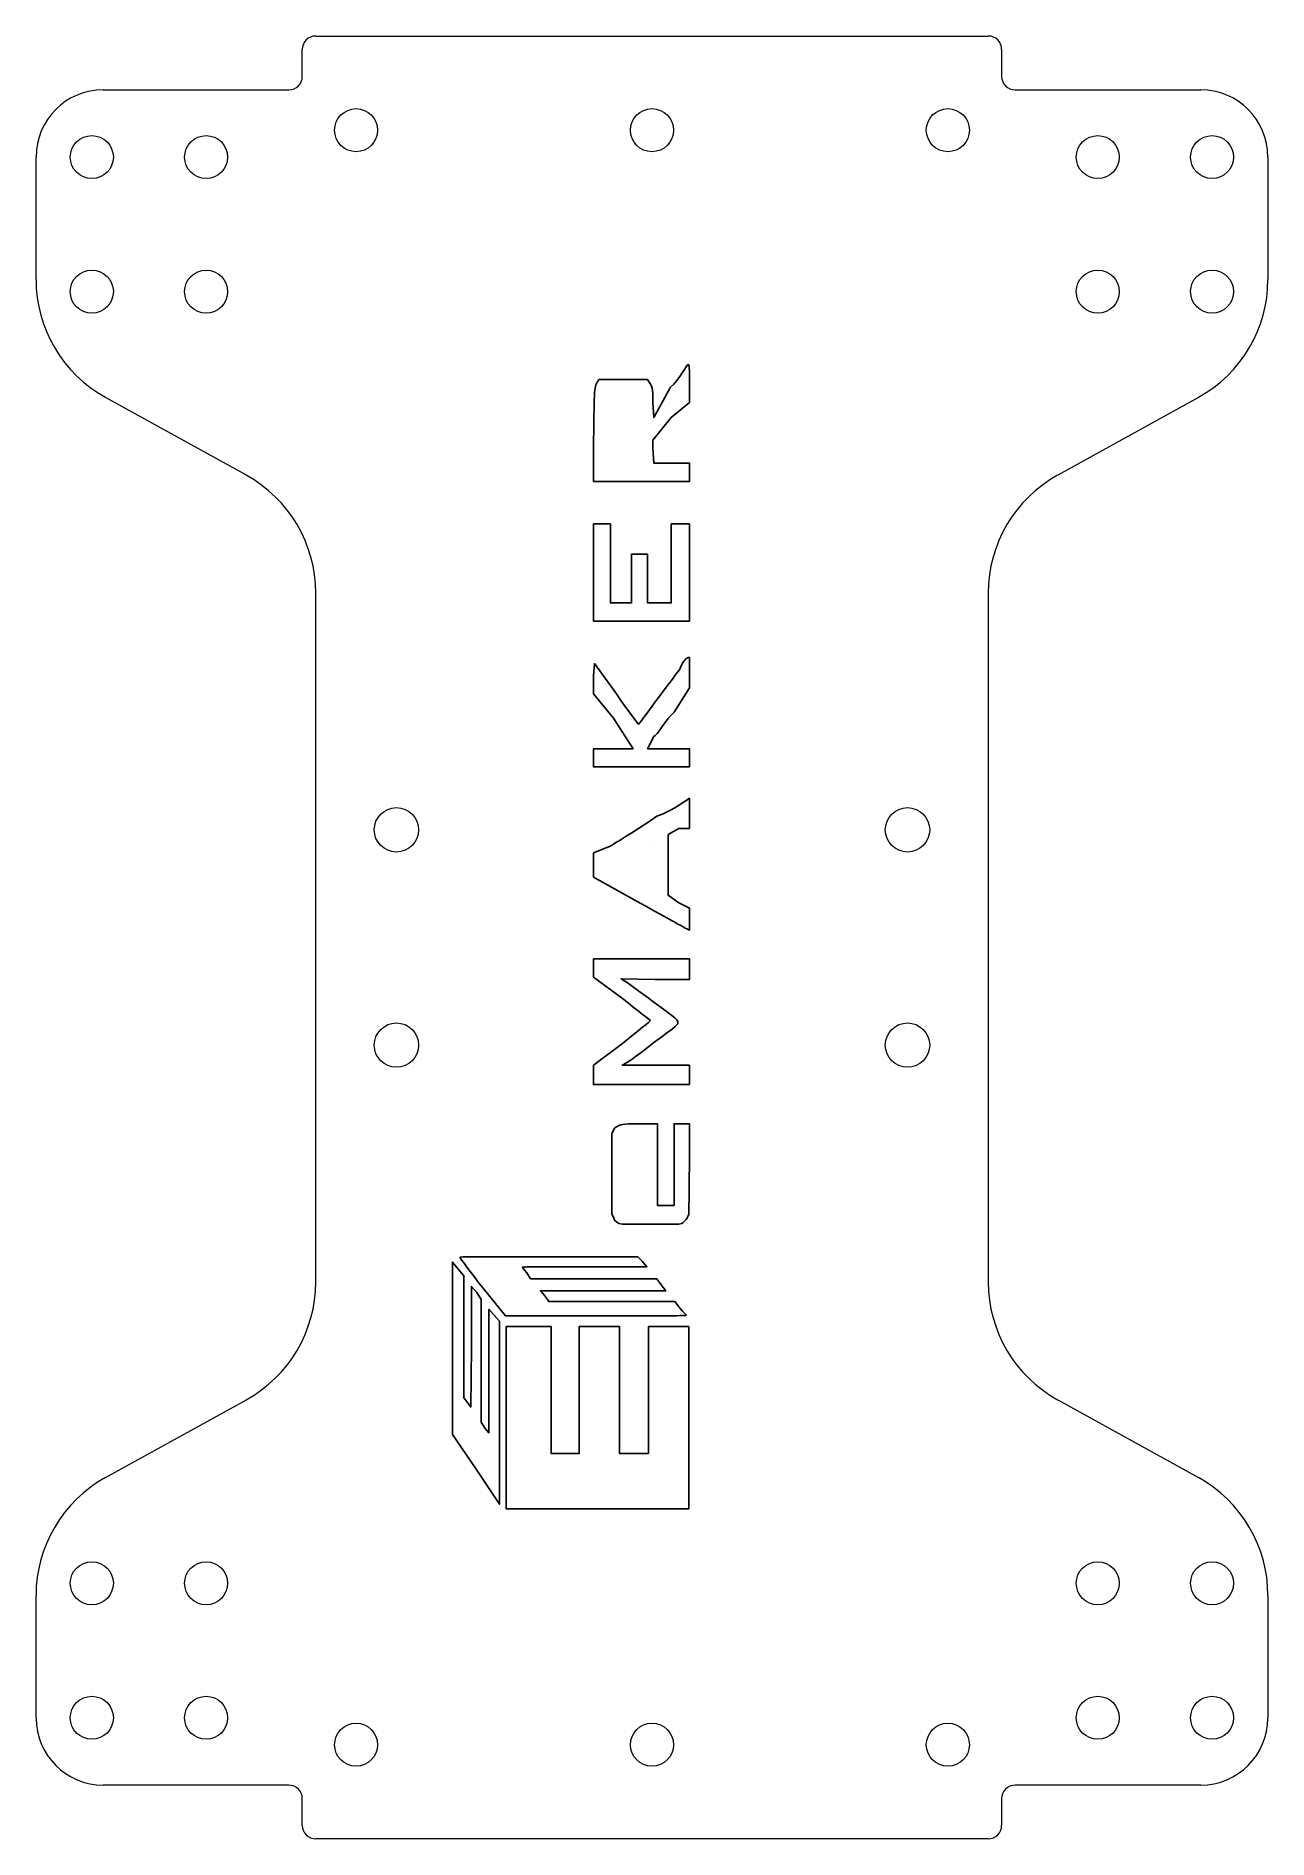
# Model space of a CAD drawing. Header units: millimetres. Extents: x -93 to -1, y -4 to 130.
import ezdxf

# ---------------------------------------------------------------- set-up
doc = ezdxf.new("R2010")
doc.units = ezdxf.units.MM
doc.layers.get('0').update_dxf_attribs({"linetype": 'CONTINUOUS'})

msp = doc.modelspace()

# ---------------------------------------------------------------- linework, layer by layer
at = {"color": 7, "linetype": 'CONTINUOUS', "lineweight": 15}
for p, q in [((-73.21, 126.94), (-73.21, 128.94)), ((-72.21, 129.94), (-22.21, 129.94)), ((-21.21, 128.94), (-21.21, 126.94)), ((-88.01, 125.94), (-74.21, 125.94)), ((-20.21, 125.94), (-6.41, 125.94)), ((-93.01, 111.84), (-93.01, 120.94)), ((-1.41, 120.94), (-1.41, 111.84)), ((-77.37, 97.3), (-87.84, 103.08)), ((-6.57, 103.08), (-17.04, 97.3)), ((-72.21, 37.33), (-72.21, 88.54)), ((-22.21, 88.54), (-22.21, 37.33)), ((-87.84, 22.79), (-77.37, 28.58)), ((-17.04, 28.58), (-6.57, 22.79)), ((-93.01, 4.94), (-93.01, 14.04)), ((-1.41, 14.04), (-1.41, 4.94)), ((-74.21, -0.06), (-88.01, -0.06)), ((-73.21, -3.06), (-73.21, -1.06)), ((-21.21, -1.06), (-21.21, -3.06)), ((-6.41, -0.06), (-20.21, -0.06)), ((-22.21, -4.06), (-72.21, -4.06))]:
    msp.add_line(p, q, dxfattribs=at)
for points in [[(-44.43, 104.4), (-44.43, 102.71), (-45.78, 101.58), (-47.14, 99.89), (-47.14, 99.32), (-47.08, 98.2), (-45.78, 98.2), (-44.43, 98.2), (-44.43, 97.63), (-44.43, 96.84), (-48.04, 96.84), (-48.04, 96.84)], [(-47.14, 102.71), (-47.08, 101.58), (-45.84, 103.84)], [(-48.04, 96.84), (-51.55, 96.84), (-51.55, 99.89)], [(-47.98, 86.46), (-51.55, 86.46), (-51.55, 90.07), (-51.55, 93.68), (-50.93, 93.68), (-50.3, 93.68), (-50.3, 90.97), (-50.3, 87.81), (-49.51, 87.81), (-48.72, 87.81), (-48.72, 89.62), (-48.72, 91.42), (-48.1, 91.42), (-47.53, 91.42), (-47.53, 89.62), (-47.53, 87.81), (-46.63, 87.81), (-45.78, 87.81), (-45.78, 90.97), (-45.78, 93.68), (-45.11, 93.68), (-44.43, 93.68), (-44.43, 90.07), (-44.43, 86.46), (-47.98, 86.46), (-47.98, 86.46)], [(-47.98, 75.62), (-51.55, 75.62), (-51.55, 76.07), (-51.55, 76.97), (-50.08, 76.97), (-48.61, 76.97), (-50.08, 79.23), (-51.55, 81.04), (-51.55, 82.39), (-51.49, 83.29), (-49.85, 81.04)], [(-44.43, 82.84), (-44.43, 81.49), (-45.56, 79.68)], [(-47.08, 77.88), (-47.53, 76.97), (-46.01, 76.97), (-44.43, 76.97), (-44.43, 76.07), (-44.43, 75.62), (-47.98, 75.62), (-47.98, 75.62)], [(-44.43, 72.4), (-44.43, 71.05), (-45.22, 71.05), (-46.01, 70.59), (-46.01, 68.34), (-46.01, 66.08), (-45.22, 65.51), (-44.43, 65.12), (-44.43, 64.27)], [(-48.04, 65.46), (-51.55, 67.43), (-51.55, 68.34), (-51.55, 69.24), (-50.36, 69.69)], [(-47.31, 69.69), (-47.31, 69.69)], [(-44.43, 63.48), (-44.43, 63.48)], [(-49.4, 58.4), (-51.55, 59.98), (-51.55, 60.66), (-51.55, 61.34), (-47.98, 61.34), (-44.43, 61.34), (-44.43, 60.6), (-44.43, 59.81), (-46.97, 59.81), (-49.51, 59.87), (-49.23, 59.7)], [(-47.98, 52.02), (-51.55, 52.02), (-51.55, 52.76), (-51.55, 53.44), (-49.4, 55.07)], [(-46.91, 53.44), (-44.43, 53.44), (-44.43, 52.76), (-44.43, 52.02), (-47.98, 52.02), (-47.98, 52.02)], [(-50.08, 42.14), (-50.19, 42.37), (-50.19, 45.37), (-50.19, 48.36), (-50.08, 48.58)], [(-48.15, 49.09), (-46.8, 49.09), (-46.8, 46.05), (-46.8, 43.02), (-46.18, 43.02), (-45.56, 43.02), (-45.56, 46.05), (-45.56, 49.09), (-44.99, 49.09), (-44.43, 49.09), (-44.43, 45.83)], [(-44.99, 41.69), (-45.22, 41.63), (-47.36, 41.63), (-49.4, 41.63), (-49.68, 41.69)], [(-44.48, 42.37), (-44.48, 42.37)], [(-54.93, 39.21), (-48.27, 39.21), (-47.93, 38.87), (-47.59, 38.47), (-52.28, 38.47)], [(-60.29, 23.41), (-62.04, 26), (-62.04, 32.38), (-62.04, 38.81), (-61.59, 38.25), (-61.2, 37.79), (-61.2, 33.28), (-61.2, 28.71), (-60.92, 28.37), (-60.69, 28.04), (-60.63, 32.49), (-60.63, 37), (-60.24, 36.55), (-59.9, 36.04), (-59.9, 31.48), (-59.9, 26.91), (-59.62, 26.45), (-59.34, 26.12), (-59.34, 30.74), (-59.34, 35.31), (-58.94, 34.87), (-58.55, 34.41), (-58.55, 27.58), (-58.55, 20.81), (-60.29, 23.41), (-60.29, 23.41)], [(-56.51, 38.02), (-56.23, 37.57), (-51.55, 37.57), (-46.86, 37.57), (-46.52, 37.12), (-46.18, 36.67), (-50.87, 36.67), (-55.5, 36.67), (-55.16, 36.27), (-54.88, 35.88), (-50.19, 35.88), (-45.5, 35.88), (-45.11, 35.37)], [(-51.38, 34.81), (-58.09, 34.81), (-59.79, 36.89)], [(-51.26, 20.47), (-58.04, 20.47), (-58.04, 27.25), (-58.04, 34.02), (-56.34, 34.02), (-54.71, 34.02), (-54.71, 29.33), (-54.71, 24.59), (-53.63, 24.59), (-52.62, 24.59), (-52.62, 29.33), (-52.62, 34.02), (-51.09, 34.02), (-49.63, 34.02), (-49.63, 29.33), (-49.63, 24.59), (-48.49, 24.59), (-47.48, 24.59), (-47.48, 29.33), (-47.48, 34.02), (-46.01, 34.02), (-44.48, 34.02), (-44.48, 27.25), (-44.48, 20.47), (-51.26, 20.47), (-51.26, 20.47)], [(-51.38, 34.81), (-51.38, 34.81)]]:
    msp.add_lwpolyline(points)
for centre, radius in [((-69.21, 122.94), 1.6), ((-47.21, 122.94), 1.6), ((-25.21, 122.94), 1.6), ((-88.86, 120.94), 1.6), ((-80.36, 120.94), 1.6), ((-14.06, 120.94), 1.6), ((-5.56, 120.94), 1.6), ((-88.86, 110.94), 1.6), ((-80.36, 110.94), 1.6), ((-14.06, 110.94), 1.6), ((-5.56, 110.94), 1.6), ((-66.21, 70.94), 1.65), ((-28.21, 70.94), 1.65), ((-66.21, 54.94), 1.65), ((-28.21, 54.94), 1.65), ((-88.86, 14.94), 1.6), ((-80.36, 14.94), 1.6), ((-14.06, 14.94), 1.6), ((-5.56, 14.94), 1.6), ((-88.86, 4.94), 1.6), ((-80.36, 4.94), 1.6), ((-14.06, 4.94), 1.6), ((-5.56, 4.94), 1.6), ((-69.21, 2.94), 1.6), ((-47.21, 2.94), 1.6), ((-25.21, 2.94), 1.6)]:
    msp.add_circle(centre, radius, dxfattribs=at)
for centre, radius, start, end in [((-72.21, 128.94), 1, 90, 180), ((-22.21, 128.94), 1, 0, 90), ((-74.21, 126.94), 1, 270, 0), ((-20.21, 126.94), 1, 180, 270), ((-88.01, 120.94), 5, 90, 180), ((-6.41, 120.94), 5, 0, 90), ((-83.01, 111.84), 10, 180, 241.0759), ((-11.41, 111.84), 10, 298.9241, 0), ((-82.21, 88.54), 10, 0, 61.0759), ((-12.21, 88.54), 10, 118.9241, 180), ((-82.21, 37.33), 10, 298.9241, 0), ((-12.21, 37.33), 10, 180, 241.0759), ((-83.01, 14.04), 10, 118.9241, 180), ((-11.41, 14.04), 10, 0, 61.0759), ((-88.01, 4.94), 5, 180, 270), ((-6.41, 4.94), 5, 270, 0), ((-74.21, -1.06), 1, 0, 90), ((-20.21, -1.06), 1, 90, 180), ((-72.21, -3.06), 1, 180, 270), ((-22.21, -3.06), 1, 270, 0)]:
    msp.add_arc(centre, radius, start, end, dxfattribs=at)
for points in [[(-45.84, 103.84), (-45.16, 104.4), (-44.6, 105.53), (-44.54, 105.53)], [(-44.54, 105.53), (-44.43, 105.53), (-44.43, 105.53), (-44.43, 104.4)], [(-51.55, 99.89), (-51.49, 103.84), (-51.55, 103.84), (-51.15, 104.4)], [(-51.15, 104.4), (-50.87, 104.4), (-50.7, 104.4), (-49.18, 104.4)], [(-49.18, 104.4), (-47.82, 104.4), (-47.82, 104.4), (-47.53, 104.4)], [(-47.53, 104.4), (-47.19, 103.84), (-47.14, 103.84), (-47.14, 102.71)], [(-45.16, 82.84), (-44.82, 83.75), (-44.48, 83.75), (-44.43, 83.75)], [(-44.43, 83.75), (-44.43, 83.75), (-44.43, 83.29), (-44.43, 82.84)], [(-48.21, 78.78), (-48.15, 78.78), (-46.57, 81.04), (-45.16, 82.84)], [(-49.85, 81.04), (-48.94, 79.68), (-48.21, 78.78), (-48.21, 78.78)], [(-45.56, 79.68), (-46.12, 79.23), (-46.86, 77.88), (-47.08, 77.88)], [(-46.86, 71.95), (-45.56, 72.4), (-44.43, 73.3), (-44.43, 73.3)], [(-44.43, 73.3), (-44.43, 73.3), (-44.43, 72.85), (-44.43, 72.4)], [(-50.36, 69.69), (-49.68, 70.14), (-48.1, 71.05), (-46.86, 71.95)], [(-44.43, 63.48), (-44.48, 63.48), (-46.07, 64.39), (-48.04, 65.46)], [(-44.43, 64.27), (-44.43, 63.82), (-44.43, 63.48), (-44.43, 63.48)], [(-49.23, 59.7), (-49.06, 59.59), (-48.1, 58.91), (-47.14, 58.18)], [(-47.31, 56.77), (-47.31, 56.77), (-48.27, 57.5), (-49.4, 58.4)], [(-47.14, 58.18), (-45.28, 56.82), (-45.28, 56.82), (-45.28, 56.6)], [(-49.4, 55.07), (-48.27, 55.98), (-47.25, 56.77), (-47.31, 56.77)], [(-45.28, 56.6), (-45.28, 56.48), (-45.28, 56.43), (-47.08, 55.13)], [(-47.08, 55.13), (-48.04, 54.34), (-49, 53.66), (-49.18, 53.6)], [(-49.18, 53.6), (-49.34, 53.49), (-49.4, 53.44), (-49.46, 53.44)], [(-49.46, 53.44), (-49.46, 53.44), (-48.32, 53.44), (-46.91, 53.44)], [(-50.08, 48.58), (-50.02, 48.81), (-49.91, 48.86), (-49.74, 48.92)], [(-49.74, 48.92), (-49.57, 49.03), (-49.51, 49.09), (-48.15, 49.09)], [(-44.43, 45.83), (-44.43, 44.01), (-44.48, 42.48), (-44.48, 42.37)], [(-49.68, 41.69), (-49.97, 41.86), (-50.02, 41.91), (-50.08, 42.14)], [(-44.48, 42.37), (-44.6, 42.03), (-44.71, 41.86), (-44.99, 41.69)], [(-61.48, 39.15), (-61.54, 39.21), (-61.37, 39.21), (-54.93, 39.21)], [(-59.79, 36.89), (-60.69, 38.08), (-61.48, 39.09), (-61.48, 39.15)], [(-52.28, 38.47), (-54.76, 38.47), (-56.85, 38.47), (-56.85, 38.42)], [(-56.85, 38.42), (-56.85, 38.42), (-56.74, 38.25), (-56.51, 38.02)], [(-44.65, 34.87), (-44.65, 34.81), (-46.01, 34.81), (-51.38, 34.81)], [(-45.11, 35.37), (-44.88, 35.09), (-44.65, 34.87), (-44.65, 34.87)]]:
    msp.add_open_spline(points, degree=3)

doc.saveas('drawing.dxf')
